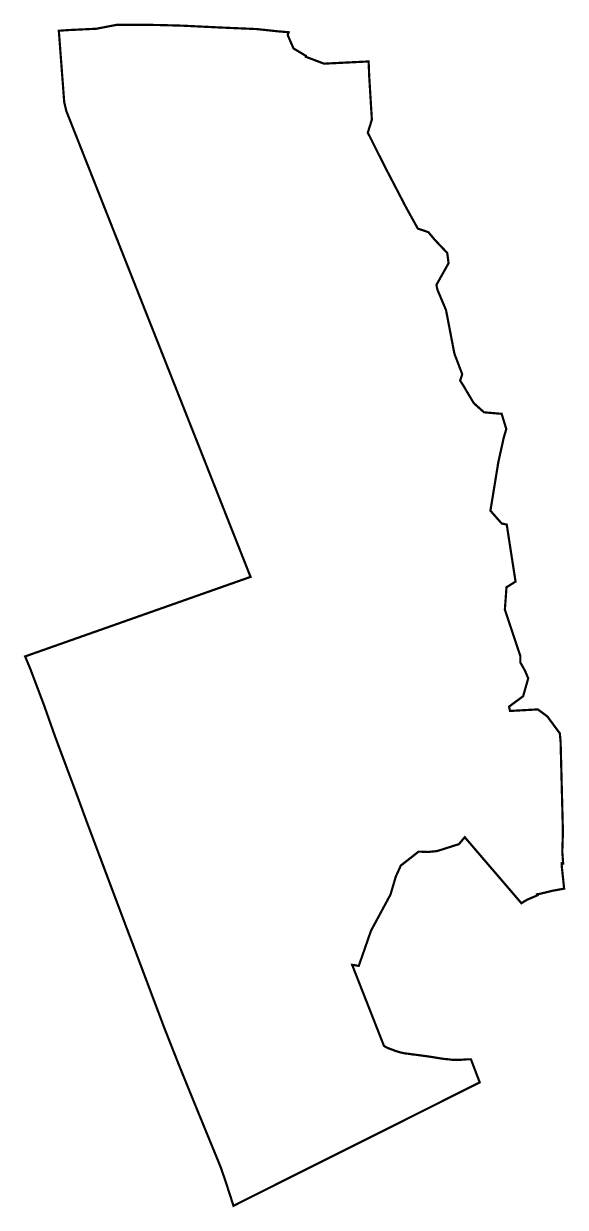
# Model space of a CAD drawing. Header units: metres. Extents: x 186791 to 187282, y 433874 to 434948.
import ezdxf

# ---------------------------------------------------------------- set-up
doc = ezdxf.new("R2010")
doc.units = ezdxf.units.M
doc.header["$MEASUREMENT"] = 0
doc.linetypes.add('PHANTOM2', pattern=[31.75, 15.875, -3.175, 3.175, -3.175, 3.175, -3.175])
doc.layers.add('0000_구역계(최종안)_170814', color=1, linetype='Continuous')

msp = doc.modelspace()

# ---------------------------------------------------------------- linework, layer by layer
at = {"layer": '0000_구역계(최종안)_170814', "linetype": 'PHANTOM2', "const_width": 2, "flags": 128}
msp.add_lwpolyline([(186792, 434373.7), (186796.6, 434362.7), (186809, 434329.9), (186819.3, 434300.7), (186838.9, 434248.3), (186847.8, 434224), (186858.9, 434194.4), (186883.9, 434127.8), (186890.6, 434110.2), (186918.4, 434036.3), (186931.3, 434003.6), (186943.2, 433974.3), (186949.4, 433959.1), (186956, 433943), (186965.4, 433920.1), (186969.7, 433909.5), (186974.1, 433896.7), (186981.1, 433875), (187204.6, 433987), (187196.6, 434008), (187193.8, 434008), (187185.5, 434007.4), (187179.4, 434007.5, 0.005723), (187178.7, 434007.6), (187177.1, 434007.9), (187173.2, 434008.2), (187169.6, 434008.7), (187159.1, 434010.4), (187145.1, 434012.3), (187144.3, 434012.3), (187141.4, 434012.8), (187136.4, 434013.4), (187132.4, 434014.3), (187128.1, 434015.6), (187124.7, 434016.9), (187120.9, 434018.3), (187117.7, 434020.1), (187088.8, 434093.7), (187094.8, 434092.8), (187098.7, 434103.9), (187105.9, 434124.7), (187111.1, 434134.3), (187123.6, 434157.5), (187128.4, 434173.8), (187133, 434183.9), (187141.1, 434190.2), (187149.1, 434196.5), (187157.7, 434196.2), (187165.9, 434197), (187185.7, 434203.3), (187191, 434209.6), (187242.4, 434149.7), (187247.7, 434152.9), (187257.1, 434156.9), (187256.7, 434157.8), (187258.7, 434158.1), (187267.6, 434160.2), (187270.2, 434160.9), (187274.6, 434161.7), (187281.2, 434162.9), (187279, 434183.7), (187279.1, 434186), (187280.3, 434185.8), (187279.5, 434196.6), (187279.6, 434198.9), (187280.1, 434214.2), (187278, 434296), (187277.3, 434303.8), (187266, 434319.2), (187257.3, 434325.6), (187232.1, 434324.2), (187231.2, 434328.1), (187244, 434337.6), (187248.6, 434353.8), (187245.8, 434360.5), (187241.4, 434368.3), (187241.5, 434373.9), (187227.4, 434416.1), (187228.9, 434436.5), (187237.1, 434441.6), (187229.1, 434493.4), (187224.5, 434494.4), (187214.3, 434506), (187221.5, 434550.2), (187226.3, 434571.9), (187228.7, 434580.2), (187224.5, 434593.9), (187208.5, 434595.3), (187199.2, 434603.6), (187194.9, 434610.8), (187189.6, 434619.8), (187186.8, 434624.1), (187188.7, 434629.9), (187181.6, 434648.6), (187174, 434688.1), (187166.2, 434706.6), (187165.3, 434711), (187176.3, 434730.6), (187175.1, 434740.1), (187172.7, 434742.5), (187163.9, 434751.8), (187158, 434758.8), (187148.4, 434762.1), (187137.9, 434781), (187118, 434819.3), (187103, 434849.2), (187106.7, 434860.9), (187104.2, 434901.9), (187104.2, 434902.1), (187104, 434908.1), (187103.7, 434913.8), (187065.5, 434911.9), (187063.3, 434911.8), (187046.8, 434918), (187046.8, 434918.9), (187035.6, 434925.6), (187030.3, 434937.8), (187031.2, 434940.3), (187021, 434941.2), (187002.2, 434943.2), (186969.6, 434944.6), (186934.4, 434946.3), (186912.1, 434946.9), (186897.7, 434947.1), (186875.4, 434947.1), (186856.7, 434943.5), (186831.6, 434942.3), (186822.6, 434941.7), (186827.5, 434876.9), (186829.4, 434868.8), (186996.6, 434445.9), (186792, 434373.7)], format="xyb", close=True, dxfattribs=at)

doc.saveas('drawing.dxf')
